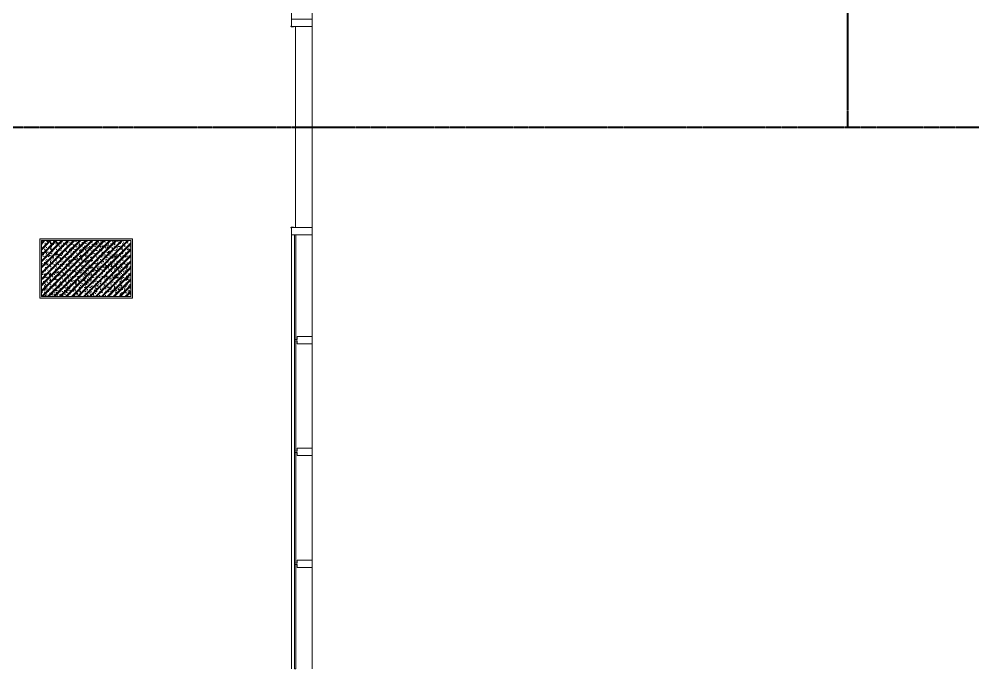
# Model space of a CAD drawing. Header units: millimetres. Extents: x -31340 to 17660, y 19597 to 75297.
# Drawn here: x -3990 to 4534, y 62567 to 68377 of the extents above; entities that cross this region are included whole.
import ezdxf

# ---------------------------------------------------------------- set-up
doc = ezdxf.new("R2010")
doc.units = ezdxf.units.MM
doc.linetypes.add('dash 1-1', pattern=[2, 1, -1])
for name, color, linetype, lineweight in [('A-DETL', 90, 'Continuous', 5), ('A-DOOR', 31, 'Continuous', 5), ('A-FLOR', 192, 'Continuous', 5), ('A-GLAZ-CURT', 52, 'Continuous', 5), ('A-GLAZ-CWMG', 51, 'Continuous', 5), ('A-WALL', 113, 'Continuous', 5), ('A-WALL-PATT', 111, 'Continuous', 5), ('S-COLS', 52, 'Continuous', 5)]:
    doc.layers.add(name, color=color, linetype=linetype, lineweight=lineweight)

# ---------------------------------------------------------------- blocks, each defined once
blk = doc.blocks.new('System Panel - Glass 12mm-fire-12418756-3rd Traffic Floor Plan - Pedestrian')
at = {"layer": 'A-GLAZ-CURT'}
for p, q in [((467.1, -26.5), (-467.1, -26.5)), ((-467.1, -26.5), (-467.1, -38.5)), ((-467.1, -38.5), (467.1, -38.5)), ((467.1, -38.5), (467.1, -26.5))]:
    blk.add_line(p, q, dxfattribs=at)
blk = doc.blocks.new('System Panel - Glass 12mm-fire-12418757-3rd Traffic Floor Plan - Pedestrian')
at = {"layer": 'A-GLAZ-CURT'}
for p, q in [((494, -26.5), (-494, -26.5)), ((-494, -26.5), (-494, -38.5)), ((-494, -38.5), (494, -38.5)), ((494, -38.5), (494, -26.5))]:
    blk.add_line(p, q, dxfattribs=at)
blk = doc.blocks.new('System Panel - Glass 12mm-fire-12418758-3rd Traffic Floor Plan - Pedestrian')
at = {"layer": 'A-GLAZ-CURT'}
for p, q in [((467.1, -26.5), (-467.1, -26.5)), ((-467.1, -26.5), (-467.1, -38.5)), ((-467.1, -38.5), (467.1, -38.5)), ((467.1, -38.5), (467.1, -26.5))]:
    blk.add_line(p, q, dxfattribs=at)
blk = doc.blocks.new('DP3-DF601 - DP3-DF601a-12103476-3rd Traffic Floor Plan - Pedestrian')
at = {"layer": 'A-DOOR'}
for p, q in [((-897, -16), (-897, 3)), ((897, 3), (897, -16)), ((-900, -1.6), (-900, -16)), ((-900, -16), (-897, -16)), ((897, -16), (900, -16)), ((900, -16), (900, -1.6))]:
    blk.add_line(p, q, dxfattribs=at)
for centre, radius, start, end in [((-900, 3), 3, 0, 249.32111), ((-900, 3), 3, 58.66379, 131.99353), ((-900, 3), 3, 58.66379, 131.99353), ((-900, 3), 3, 58.66379, 131.99353), ((-900, 3), 3, 58.66379, 131.99353), ((-900, 3), 3, 58.66379, 131.99353), ((-900, 3), 3, 58.66379, 131.99353), ((-900, 3), 3, 58.66379, 131.99353), ((-902.2, -1.7), 2.19, 3.06617, 59.07533), ((900, 3), 3, 290.67889, 180), ((900, 3), 3, 48.00647, 121.33621), ((900, 3), 3, 48.00647, 121.33621), ((900, 3), 3, 48.00647, 121.33621), ((900, 3), 3, 48.00647, 121.33621), ((900, 3), 3, 48.00647, 121.33621), ((900, 3), 3, 48.00647, 121.33621), ((900, 3), 3, 48.00647, 121.33621), ((902.2, -1.7), 2.19, 120.92467, 176.93383)]:
    blk.add_arc(centre, radius, start, end, dxfattribs=at)
blk = doc.blocks.new('Rectangular Mullion - 185x65-11416087-3rd Traffic Floor Plan - Pedestrian')
at = {"layer": 'A-GLAZ-CWMG'}
for p, q in [((-1554.7, 62567), (-1554.7, 63291.1)), ((-1369.7, 63291.1), (-1369.7, 62567))]:
    blk.add_line(p, q, dxfattribs=at)
blk = doc.blocks.new('Rectangular Mullion - 185x65-11428807-3rd Traffic Floor Plan - Pedestrian')
at = {"layer": 'A-GLAZ-CWMG'}
for p, q in [((-1554.7, 63291.1), (-1554.7, 63507.2)), ((-1369.7, 63474.7), (-1369.7, 63291.1))]:
    blk.add_line(p, q, dxfattribs=at)
blk = doc.blocks.new('Rectangular Mullion - 185x65-11428803-3rd Traffic Floor Plan - Pedestrian')
at = {"layer": 'A-GLAZ-CWMG'}
for p, q in [((-1554.7, 63507.2), (-1554.7, 64507.2)), ((-1369.7, 64474.7), (-1369.7, 63539.7))]:
    blk.add_line(p, q, dxfattribs=at)
blk = doc.blocks.new('Rectangular Mullion - 185x65-11428815-3rd Traffic Floor Plan - Pedestrian')
at = {"layer": 'A-GLAZ-CWMG'}
for p, q in [((-1554.7, 65507.2), (-1554.7, 66447.5)), ((-1369.7, 66447.5), (-1369.7, 65539.7))]:
    blk.add_line(p, q, dxfattribs=at)
blk = doc.blocks.new('Rectangular Mullion - 185x65-11428812-3rd Traffic Floor Plan - Pedestrian')
at = {"layer": 'A-GLAZ-CWMG'}
for p, q in [((-1554.7, 68377.5), (-1554.7, 68607)), ((-1369.7, 68607), (-1369.7, 68377.5))]:
    blk.add_line(p, q, dxfattribs=at)
blk = doc.blocks.new('Rectangular Mullion - 165X65-11415958-3rd Traffic Floor Plan - Pedestrian')
at = {"layer": 'A-GLAZ-CWMG'}
for p, q in [((-32.5, 50), (-32.5, 185)), ((-32.5, 185), (32.5, 185)), ((32.5, 185), (32.5, 50)), ((-6, 50), (-32.5, 50)), ((-6, 25), (-6, 50)), ((6, 25), (-6, 25)), ((32.5, 50), (6, 50)), ((6, 50), (6, 25))]:
    blk.add_line(p, q, dxfattribs=at)
blk = doc.blocks.new('Rectangular Mullion - 185x65-11428813-3rd Traffic Floor Plan - Pedestrian')
at = {"layer": 'A-GLAZ-CWMG'}
for p, q in [((-32.5, 0), (-32.5, 185)), ((-32.5, 185), (32.5, 185)), ((32.5, 185), (32.5, 16)), ((31.7, 0), (-32.5, 0))]:
    blk.add_line(p, q, dxfattribs=at)
blk = doc.blocks.new('Rectangular Mullion - 185x65-V29-3rd Traffic Floor Plan - Pedestrian')
at = {"layer": 'A-GLAZ-CWMG'}
for p, q in [((-32.5, 16), (-32.5, 185)), ((-32.5, 185), (32.5, 185)), ((32.5, 185), (32.5, 0)), ((32.5, 0), (-31.7, 0))]:
    blk.add_line(p, q, dxfattribs=at)

msp = doc.modelspace()

# ---------------------------------------------------------------- hatches: boundary and pattern name
at = {"layer": 'A-WALL-PATT'}
for points in [[(-2989.9, 66397), (-2974.9, 66397), (-2974.9, 66412), (-3804.9, 66412), (-3804.9, 66397), (-3349, 66397)], [(-3789.9, 65897), (-3789.9, 66397), (-3804.9, 66397), (-3804.9, 65897)], [(-2974.9, 65882), (-2974.9, 66397), (-2989.9, 66397), (-2989.9, 65882)], [(-3804.9, 65882), (-2989.9, 65882), (-2989.9, 65897), (-3804.9, 65897)]]:
    msp.add_hatch(color=256, dxfattribs=at).paths.add_polyline_path(points)
at = {"layer": 'S-COLS'}
h = msp.add_hatch(dxfattribs=at)
h.set_pattern_fill('FP_1', color=256, style=0, pattern_type=2)
h.set_pattern_definition([(50, (0, 0), (63.763904, -5.57885), [6.668, -73.343]), (355, (0, 0), (-12.334876, 66.869514), [5.334, -58.674]), (100.451, (5.314, -0.465), (51.43036, 61.29098), [5.667, -62.332]), (46.184, (0, 17.78), (94.87722, -14.71484), [10.001, -110.014]), (96.636, (7.91, 16.55), (83.09115, 86.5993), [8.5, -93.497]), (351.184, (0, 17.78), (83.09204, 86.59928), [8.001, -88.011]), (21, (8.89, 13.335), (53.064487, -35.792726), [6.667, -73.342]), (326, (8.89, 13.335), (21.63066, 64.46546), [5.334, -58.674]), (71.451, (13.31, 10.35), (74.69646, 28.672367), [5.667, -62.332]), (37.5, (0, 0), (1.080413, 29.594271), [1.676, -56.286, 1.676, -57.887, -58.896]), (37.5, (0, 0), (1.080413, 29.594271), [-117.526, 1.676, -57.22]), (7.5, (0, 0), (23.386368, 35.063507), [1.676, -32.283, 1.676, -54.953, -22.447]), (7.5, (0, 0), (23.386368, 35.063507), [-90.589, 1.676, -20.771]), (327.5, (-19.825, 0), (47.456567, -2.005468), [1.676, -20.549, 1.676, -67.666, -92.011]), (327.5, (-19.825, 0), (47.456567, -2.005468), [-91.567, 1.676, -90.335]), (317.5, (-28.715, 0), (51.844948, 8.89904), [1.676, -27.216, 1.676, -44.374, -65.342]), (317.5, (-28.715, 0), (51.844948, 8.89904), [-74.943, 1.676, -63.665]), (45, (0, 0), (-26.715908, 26.715908), []), (45, (0, 10.89), (-26.715908, 26.715908), [])])
h.paths.add_polyline_path([(-3349, 65897), (-2989.9, 65897), (-2989.9, 66397), (-3789.9, 66397), (-3789.9, 65897)])

# ---------------------------------------------------------------- linework, layer by layer
at = {"layer": 'A-DETL', "linetype": 'dash 1-1', "lineweight": 40}
for p, q in [((3415.1, 67409.5), (3415.1, 69328.1)), ((-4474.9, 67409.5), (15000.1, 67409.5))]:
    msp.add_line(p, q, dxfattribs=at)
at = {"layer": 'A-FLOR'}
for p, q in [((-1519.9, 66512.5), (-1519.9, 68312.5)), ((-1369.9, 68312.5), (-1369.9, 66512.5))]:
    msp.add_line(p, q, dxfattribs=at)
at = {"layer": 'A-WALL', "lineweight": 15}
for p, q in [((-2974.9, 66412), (-3804.9, 66412)), ((-3804.9, 66412), (-3804.9, 65882)), ((-2974.9, 65882), (-2974.9, 66412)), ((-3789.9, 66397), (-2989.9, 66397)), ((-3789.9, 65897), (-3789.9, 66397)), ((-2989.9, 66397), (-2989.9, 65897)), ((-2989.9, 65897), (-3789.9, 65897)), ((-3804.9, 65882), (-2974.9, 65882))]:
    msp.add_line(p, q, dxfattribs=at)
at = {"layer": 'S-COLS', "lineweight": 15}
for p, q in [((-2989.9, 66397), (-3789.9, 66397)), ((-3789.9, 66397), (-3789.9, 65897)), ((-2989.9, 65897), (-2989.9, 66397)), ((-3789.9, 65897), (-2989.9, 65897))]:
    msp.add_line(p, q, dxfattribs=at)

# ---------------------------------------------------------------- block references
at = {"layer": 'A-DOOR', "rotation": 89.99999999999991}
msp.add_blockref('DP3-DF601 - DP3-DF601a-12103476-3rd Traffic Floor Plan - Pedestrian', (-1554.7, 67412.5), dxfattribs=at)
at = {"layer": 'A-GLAZ-CURT', "rotation": 89.99999999999991}
for name, p in [('System Panel - Glass 12mm-fire-12418758-3rd Traffic Floor Plan - Pedestrian', (-1554.7, 65980.4)), ('System Panel - Glass 12mm-fire-12418757-3rd Traffic Floor Plan - Pedestrian', (-1554.7, 65007.2)), ('System Panel - Glass 12mm-fire-12418757-3rd Traffic Floor Plan - Pedestrian', (-1554.7, 64007.2)), ('System Panel - Glass 12mm-fire-12418756-3rd Traffic Floor Plan - Pedestrian', (-1554.7, 63034.1))]:
    msp.add_blockref(name, p, dxfattribs=at)
at = {"layer": 'A-GLAZ-CWMG'}
for name, p in [('Rectangular Mullion - 185x65-11428812-3rd Traffic Floor Plan - Pedestrian', (0, 0)), ('Rectangular Mullion - 185x65-11428815-3rd Traffic Floor Plan - Pedestrian', (0, 0)), ('Rectangular Mullion - 185x65-11428803-3rd Traffic Floor Plan - Pedestrian', (0, 1000)), ('Rectangular Mullion - 185x65-11428803-3rd Traffic Floor Plan - Pedestrian', (0, 0)), ('Rectangular Mullion - 185x65-11428807-3rd Traffic Floor Plan - Pedestrian', (0, 0)), ('Rectangular Mullion - 185x65-11416087-3rd Traffic Floor Plan - Pedestrian', (0, 0))]:
    msp.add_blockref(name, p, dxfattribs=at)
at = {"layer": 'A-GLAZ-CWMG', "extrusion": (0, 0, -1), "rotation": 90.0000000000001}
for name, p in [('Rectangular Mullion - 185x65-V29-3rd Traffic Floor Plan - Pedestrian', (1554.7, 68345)), ('Rectangular Mullion - 185x65-11428813-3rd Traffic Floor Plan - Pedestrian', (1554.7, 66480)), ('Rectangular Mullion - 165X65-11415958-3rd Traffic Floor Plan - Pedestrian', (1554.7, 65507.2)), ('Rectangular Mullion - 165X65-11415958-3rd Traffic Floor Plan - Pedestrian', (1554.7, 64507.2)), ('Rectangular Mullion - 165X65-11415958-3rd Traffic Floor Plan - Pedestrian', (1554.7, 63507.2))]:
    msp.add_blockref(name, p, dxfattribs=at)

doc.saveas('drawing.dxf')
